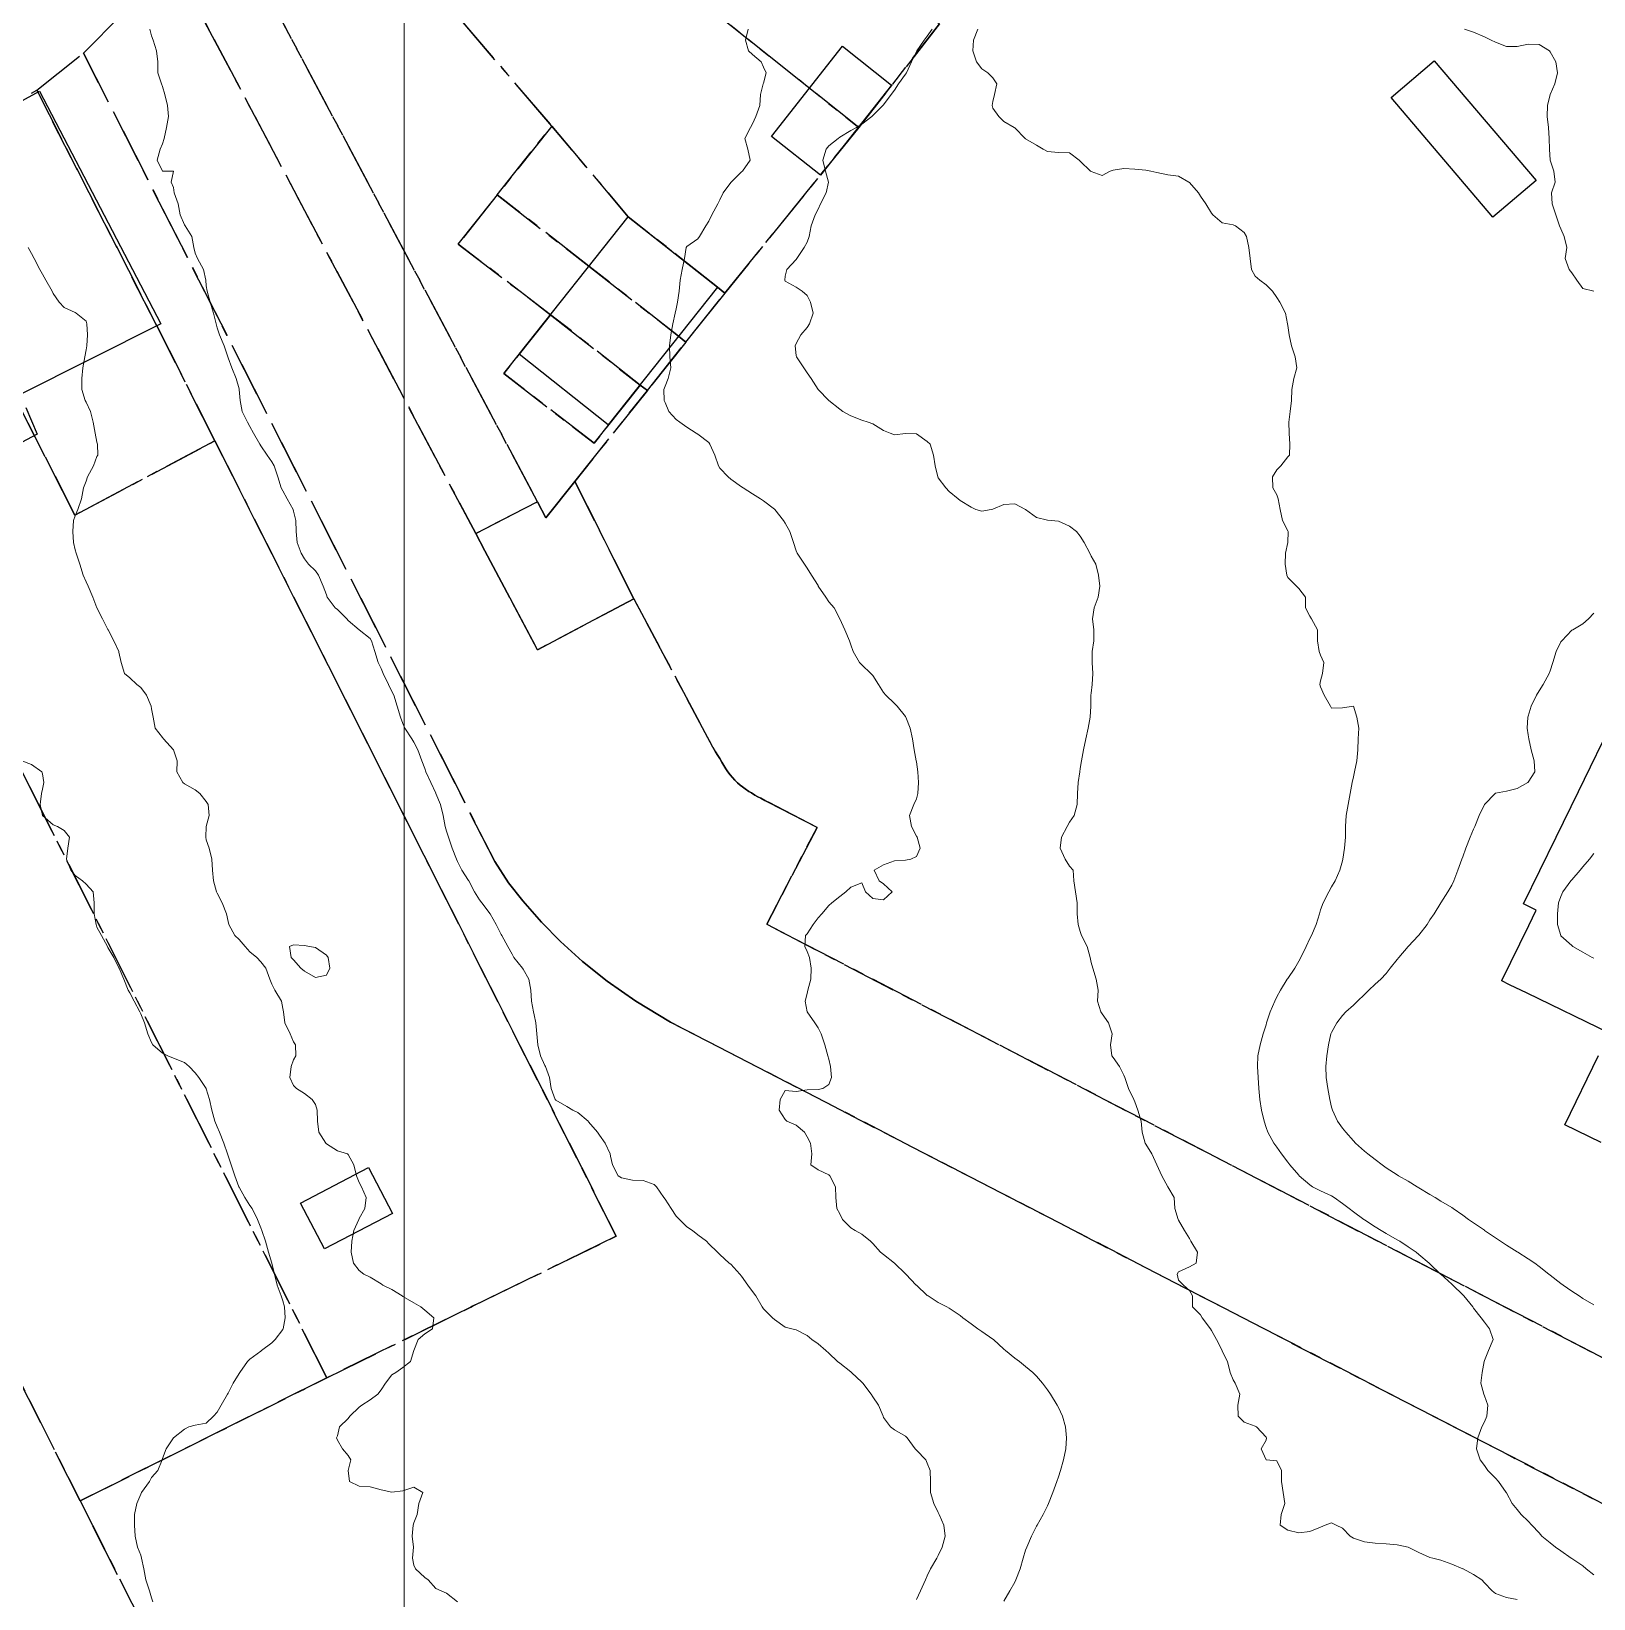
# Model space of a CAD drawing. Header units: centimetres. Extents: x 0 to 642158, y -847 to 649707.
# Drawn here: x 616349.7 to 616421.2, y 621508.9 to 621580.6 of the extents above; entities that cross this region are included whole.
import ezdxf

# ---------------------------------------------------------------- set-up
doc = ezdxf.new("R2010")
doc.units = ezdxf.units.CM
doc.header["$MEASUREMENT"] = 0
doc.linetypes.add('CENTERX2', pattern=[4, 2.5, -0.5, 0.5, -0.5])
doc.layers.add('MEV_grille', color=254, linetype='Continuous', lineweight=9)
doc.layers.add('WAL_topographie 0.5', color=253, linetype='Continuous', lineweight=20)
doc.layers.add('SPW_batiments', color=7, linetype='Continuous')
doc.layers.add('SPW_parcellaire cadastral', color=7, linetype='CENTERX2', lineweight=25, true_color=0xff0542)

# ---------------------------------------------------------------- blocks, each defined once
blk = doc.blocks.new('*U112')
at = {"layer": 'MEV_grille', "transparency": 33554687}
blk.add_lwpolyline([(0, 1825.476), (0, -1825.476)], dxfattribs=at)
blk = doc.blocks.new('*U113')
at = {"layer": 'MEV_grille', "color": 0, "linetype": 'ByBlock', "lineweight": -2, "transparency": 16777216}
blk.add_blockref('*U112', (1000, 0), dxfattribs=at)

msp = doc.modelspace()

# ---------------------------------------------------------------- linework, layer by layer
at = {"layer": 'SPW_batiments'}
for points in [[(616389.112, 621578.181), (616385.863, 621574.064), (616383.612, 621575.831), (616386.862, 621579.964), (616389.112, 621578.181)], [(616413.944, 621579.297), (616418.607, 621573.815), (616416.634, 621572.137), (616411.972, 621577.619), (616413.944, 621579.297)], [(616355.671, 621567.251), (616349.199, 621564.013), (616343.864, 621574.49), (616350.116, 621577.915), (616355.671, 621567.251)], [(616381.146, 621568.931), (616376.147, 621562.63), (616372.064, 621565.863), (616377.063, 621572.163), (616381.146, 621568.931)], [(616349.497, 621563.427), (616350.015, 621562.21)], [(616350.015, 621562.21), (616343.465, 621558.726)], [(616417.396, 621537.001), (616417.035, 621537.177), (616417.042, 621537.193), (616418.273, 621539.717), (616418.613, 621540.416), (616418.463, 621540.489), (616418.039, 621540.695), (616419.528, 621543.75), (616420.548, 621545.841), (616422.217, 621549.264)], [(616421.967, 621534.773), (616418.2, 621536.609), (616417.396, 621537.001)], [(616421.584, 621529.777), (616419.926, 621530.586), (616421.47, 621533.752)], [(616366.269, 621526.529), (616363.169, 621524.912), (616362.068, 621526.995), (616365.168, 621528.629), (616366.269, 621526.529)]]:
    msp.add_lwpolyline(points, dxfattribs=at)
at = {"layer": 'SPW_parcellaire cadastral'}
for points in [[(616364.939, 621594.516), (616368.881, 621599.317), (616371.863, 621596.926), (616378.464, 621591.527), (616391.31, 621580.998), (616387.615, 621576.245), (616374.507, 621586.701), (616367.906, 621592.1), (616364.939, 621594.516)], [(616364.939, 621594.516), (616367.906, 621592.1), (616374.507, 621586.701), (616387.615, 621576.245), (616381.477, 621568.656), (616381.147, 621568.93), (616377.064, 621572.163), (616373.558, 621576.311), (616364.062, 621587.411), (616361.095, 621589.813), (616364.939, 621594.516)], [(616358.375, 621586.473), (616361.095, 621589.813), (616364.062, 621587.411), (616373.558, 621576.311), (616371.069, 621573.168), (616369.284, 621570.9), (616373.511, 621567.677), (616371.363, 621564.978), (616375.507, 621561.788), (616377.602, 621564.455), (616377.939, 621564.201), (616374.614, 621560.041), (616373.289, 621558.38), (616372.903, 621559.107), (616358.375, 621586.473)], [(616358.375, 621586.473), (616372.903, 621559.107), (616370.083, 621557.651), (616356.244, 621583.804), (616358.375, 621586.473)], [(616436.286, 621505.676), (616378.996, 621535.288), (616377.407, 621536.24), (616376.098, 621537.156), (616374.973, 621538.061), (616373.957, 621538.971), (616373.089, 621539.86), (616372.235, 621540.834), (616371.586, 621541.659), (616370.952, 621542.641), (616352.127, 621579.652), (616356.244, 621583.804), (616370.083, 621557.651), (616370.496, 621556.871), (616371.64, 621554.714), (616372.906, 621552.329), (616375.953, 621553.947), (616377.32, 621554.673)], [(616436.637, 621512.152), (616383.4, 621539.765), (616385.703, 621544.204), (616383.469, 621545.362), (616383.316, 621545.44), (616383.136, 621545.535), (616382.999, 621545.604), (616382.861, 621545.678), (616382.702, 621545.778), (616382.575, 621545.852), (616382.411, 621545.964), (616382.284, 621546.059), (616382.189, 621546.128), (616382.062, 621546.244), (616381.946, 621546.366), (616381.829, 621546.493), (616381.729, 621546.609), (616381.623, 621546.752), (616381.528, 621546.884), (616381.438, 621547.032), (616381.342, 621547.191), (616381.247, 621547.35), (616381.163, 621547.488), (616381.062, 621547.667), (616380.934, 621547.872), (616377.32, 621554.673), (616374.614, 621560.041), (616377.939, 621564.201), (616379.695, 621566.42), (616381.477, 621568.656), (616387.615, 621576.245), (616391.31, 621580.998)], [(616406.831, 621420.991), (616406.079, 621420.315), (616381.528, 621452.057), (616382.59, 621452.875), (616351.981, 621513.364), (616363.267, 621518.999), (616369.865, 621522.24), (616369.942, 621522.278), (616376.513, 621525.482), (616358.142, 621561.901), (616355.485, 621567.17), (616349.995, 621577.952), (616352.127, 621579.652), (616370.952, 621542.641), (616371.586, 621541.659), (616372.235, 621540.834), (616373.089, 621539.86), (616373.957, 621538.971), (616374.973, 621538.061), (616376.098, 621537.156), (616377.407, 621536.24), (616378.996, 621535.288), (616436.286, 621505.676)], [(616358.142, 621561.901), (616351.741, 621558.497), (616343.573, 621574.538), (616349.995, 621577.952), (616355.485, 621567.17), (616358.142, 621561.901)], [(616373.558, 621576.311), (616377.064, 621572.163), (616381.147, 621568.93), (616381.477, 621568.656), (616379.695, 621566.42), (616379.359, 621566.699), (616375.26, 621569.893), (616371.069, 621573.168), (616373.558, 621576.311)], [(616363.267, 621518.999), (616349.664, 621546.07), (616345.206, 621555.036), (616342.76, 621560.124), (616337.408, 621571.259), (616343.573, 621574.538), (616351.741, 621558.497), (616358.142, 621561.901), (616376.513, 621525.482), (616369.942, 621522.278), (616369.865, 621522.24), (616363.267, 621518.999)], [(616377.939, 621564.201), (616377.602, 621564.455), (616373.511, 621567.677), (616369.284, 621570.9), (616371.069, 621573.168), (616375.26, 621569.893), (616379.359, 621566.699), (616379.695, 621566.42), (616377.939, 621564.201)], [(616351.981, 621513.364), (616342.472, 621532.24), (616348.076, 621534.726), (616340.608, 621550.02), (616336.468, 621557.786), (616331.163, 621568.142), (616337.408, 621571.259), (616342.76, 621560.124), (616345.206, 621555.036), (616349.664, 621546.07), (616363.267, 621518.999), (616351.981, 621513.364)], [(616373.511, 621567.677), (616377.602, 621564.455), (616375.507, 621561.788), (616371.363, 621564.978), (616373.511, 621567.677)], [(616373.765, 621445.823), (616346.4, 621502.304), (616338.84, 621517.664), (616333.627, 621528.033), (616328.365, 621539.223), (616324.813, 621546.38), (616322.366, 621551.341), (616321.241, 621553.624), (616318.926, 621558.452), (616317.339, 621561.594), (616326.493, 621565.88), (616326.797, 621565.232), (616333.921, 621550.568), (616334.913, 621548.385), (616342.472, 621532.24), (616351.981, 621513.364), (616382.59, 621452.875), (616381.528, 621452.057), (616373.765, 621445.823)], [(616377.32, 621554.673), (616375.953, 621553.947), (616372.906, 621552.329), (616371.64, 621554.714), (616370.496, 621556.871), (616370.083, 621557.651), (616372.903, 621559.107), (616373.289, 621558.38), (616374.614, 621560.041), (616377.32, 621554.673)], [(616377.32, 621554.673), (616380.934, 621547.872), (616381.062, 621547.667), (616381.163, 621547.488), (616381.247, 621547.35), (616381.342, 621547.191), (616381.438, 621547.032), (616381.528, 621546.884), (616381.623, 621546.752), (616381.729, 621546.609), (616381.829, 621546.493), (616381.946, 621546.366), (616382.062, 621546.244), (616382.189, 621546.128), (616382.284, 621546.059), (616382.411, 621545.964), (616382.575, 621545.852), (616382.702, 621545.778), (616382.861, 621545.678), (616382.999, 621545.604), (616383.136, 621545.535), (616383.316, 621545.44), (616383.469, 621545.362), (616385.703, 621544.204), (616383.4, 621539.765), (616436.637, 621512.152)]]:
    msp.add_lwpolyline(points, dxfattribs=at)
at = {"layer": 'WAL_topographie 0.5'}
for points in [[(616355.167, 621580.75), (616355.25, 621580.438), (616355.313, 621580.25), (616355.467, 621579.75), (616355.528, 621579.25), (616355.54, 621578.75), (616355.702, 621578.25), (616355.75, 621578.125), (616355.857, 621577.75), (616355.981, 621577.25), (616356.019, 621576.75), (616355.932, 621576.25), (616355.817, 621575.75), (616355.75, 621575.5), (616355.639, 621575.25), (616355.5, 621574.75), (616355.75, 621574.25), (616356.25, 621574.25), (616356.25, 621574.25), (616356.25, 621574.249), (616356.15, 621573.75), (616356.25, 621573.5), (616356.278, 621573.25), (616356.458, 621572.75), (616356.554, 621572.25), (616356.75, 621571.792), (616356.779, 621571.75), (616357.083, 621571.25), (616357.174, 621570.75), (616357.25, 621570.5), (616357.353, 621570.25), (616357.625, 621569.75), (616357.725, 621569.25), (616357.75, 621569), (616357.793, 621568.75), (616357.936, 621568.25), (616358.087, 621567.75), (616358.206, 621567.25), (616358.25, 621567.073), (616358.35, 621566.75), (616358.563, 621566.25), (616358.733, 621565.75), (616358.75, 621565.694), (616358.926, 621565.25), (616359.125, 621564.75), (616359.25, 621564.275), (616359.259, 621564.25), (616359.309, 621563.75), (616359.4, 621563.25), (616359.633, 621562.75), (616359.75, 621562.556), (616359.919, 621562.25), (616360.205, 621561.75), (616360.25, 621561.675), (616360.533, 621561.25), (616360.75, 621560.933), (616360.854, 621560.75), (616361.033, 621560.25), (616361.185, 621559.75), (616361.25, 621559.609), (616361.453, 621559.25), (616361.733, 621558.75), (616361.75, 621558.687), (616361.846, 621558.25), (616361.863, 621557.75), (616361.914, 621557.25), (616362.096, 621556.75), (616362.25, 621556.5), (616362.428, 621556.25), (616362.75, 621555.948), (616362.892, 621555.75), (616363.096, 621555.25), (616363.25, 621554.85), (616363.286, 621554.75), (616363.657, 621554.25), (616363.75, 621554.171), (616364.181, 621553.75), (616364.25, 621553.682), (616364.75, 621553.25), (616364.75, 621553.25), (616365.25, 621552.843), (616365.316, 621552.75), (616365.464, 621552.25), (616365.624, 621551.75), (616365.75, 621551.477), (616365.85, 621551.25), (616366.091, 621550.75), (616366.25, 621550.417), (616366.33, 621550.25), (616366.484, 621549.75), (616366.633, 621549.25), (616366.75, 621548.953), (616366.836, 621548.75), (616367.155, 621548.25), (616367.25, 621548.105), (616367.43, 621547.75), (616367.613, 621547.25), (616367.75, 621546.903), (616367.805, 621546.75), (616368.024, 621546.25), (616368.25, 621545.769), (616368.258, 621545.75), (616368.47, 621545.25), (616368.585, 621544.75), (616368.68, 621544.25), (616368.75, 621544.024), (616368.832, 621543.75), (616369.007, 621543.25), (616369.197, 621542.75), (616369.25, 621542.638), (616369.454, 621542.25), (616369.75, 621541.776), (616369.768, 621541.75), (616370.029, 621541.25), (616370.25, 621540.88), (616370.357, 621540.75), (616370.742, 621540.25), (616370.75, 621540.237), (616371.011, 621539.75), (616371.25, 621539.303), (616371.278, 621539.25), (616371.553, 621538.75), (616371.75, 621538.4), (616371.832, 621538.25), (616372.221, 621537.75), (616372.25, 621537.717), (616372.514, 621537.25), (616372.611, 621536.75), (616372.638, 621536.25), (616372.724, 621535.75), (616372.75, 621535.625), (616372.83, 621535.25), (616372.877, 621534.75), (616372.924, 621534.25), (616373.05, 621533.75), (616373.25, 621533.301), (616373.275, 621533.25), (616373.46, 621532.75), (616373.538, 621532.25), (616373.717, 621531.75), (616373.75, 621531.706), (616374.25, 621531.429), (616374.523, 621531.25), (616374.75, 621531.145), (616375.225, 621530.75), (616375.25, 621530.728), (616375.652, 621530.25), (616375.75, 621530.104), (616376.004, 621529.75), (616376.231, 621529.25), (616376.25, 621529.155), (616376.348, 621528.75), (616376.608, 621528.25), (616376.75, 621528.151), (616377.25, 621528.056), (616377.75, 621528.036), (616378.25, 621527.853), (616378.358, 621527.75), (616378.698, 621527.25), (616378.75, 621527.177), (616379.034, 621526.75), (616379.25, 621526.409), (616379.407, 621526.25), (616379.75, 621525.915), (616380.004, 621525.75), (616380.25, 621525.553), (616380.641, 621525.25), (616380.75, 621525.141), (616381.141, 621524.75), (616381.25, 621524.652), (616381.687, 621524.25), (616381.75, 621524.203), (616382.169, 621523.75), (616382.25, 621523.652), (616382.541, 621523.25), (616382.75, 621522.948), (616382.899, 621522.75), (616383.187, 621522.25), (616383.25, 621522.158), (616383.667, 621521.75), (616383.75, 621521.668), (616384.25, 621521.313), (616384.55, 621521.25), (616384.75, 621521.203), (616385.25, 621520.936), (616385.472, 621520.75), (616385.75, 621520.55), (616386.107, 621520.25), (616386.25, 621520.132), (616386.64, 621519.75), (616386.75, 621519.676), (616387.25, 621519.279), (616387.281, 621519.25), (616387.75, 621518.802), (616387.806, 621518.75), (616388.186, 621518.25), (616388.25, 621518.128), (616388.519, 621517.75), (616388.722, 621517.25), (616388.75, 621517.179), (616389.071, 621516.75), (616389.25, 621516.625), (616389.75, 621516.331), (616389.823, 621516.25), (616390.2, 621515.75), (616390.25, 621515.691), (616390.678, 621515.25), (616390.75, 621515.094), (616390.878, 621514.75), (616390.891, 621514.25), (616390.902, 621513.75), (616391.046, 621513.25), (616391.25, 621512.841), (616391.298, 621512.75), (616391.511, 621512.25), (616391.565, 621511.75), (616391.431, 621511.25), (616391.25, 621510.868), (616391.183, 621510.75), (616390.901, 621510.25), (616390.75, 621509.94), (616390.672, 621509.75), (616390.439, 621509.25), (616390.25, 621508.85)], [(616382.548, 621580.75), (616382.422, 621580.25), (616382.571, 621579.75), (616382.75, 621579.588), (616383.141, 621579.25), (616383.25, 621579.009), (616383.382, 621578.75), (616383.25, 621578.281), (616383.241, 621578.25), (616383.122, 621577.75), (616383.083, 621577.25), (616382.902, 621576.75), (616382.75, 621576.417), (616382.654, 621576.25), (616382.405, 621575.75), (616382.537, 621575.25), (616382.646, 621574.75), (616382.294, 621574.25), (616382.25, 621574.215), (616381.774, 621573.75), (616381.75, 621573.723), (616381.413, 621573.25), (616381.25, 621572.929), (616381.155, 621572.75), (616380.887, 621572.25), (616380.75, 621571.964), (616380.619, 621571.75), (616380.32, 621571.25), (616380.25, 621571.156), (616379.75, 621570.792), (616379.72, 621570.75), (616379.639, 621570.25), (616379.536, 621569.75), (616379.446, 621569.25), (616379.392, 621568.75), (616379.316, 621568.25), (616379.25, 621567.95), (616379.207, 621567.75), (616379.099, 621567.25), (616379.01, 621566.75), (616378.954, 621566.25), (616378.966, 621565.75), (616379.018, 621565.25), (616378.885, 621564.75), (616378.75, 621564.411), (616378.694, 621564.25), (616378.714, 621563.75), (616378.75, 621563.65), (616378.917, 621563.25), (616379.25, 621562.877), (616379.423, 621562.75), (616379.75, 621562.519), (616380.17, 621562.25), (616380.25, 621562.207), (616380.75, 621561.824), (616380.799, 621561.75), (616381.029, 621561.25), (616381.192, 621560.75), (616381.25, 621560.65), (616381.635, 621560.25), (616381.75, 621560.147), (616382.25, 621559.797), (616382.329, 621559.75), (616382.75, 621559.474), (616383.121, 621559.25), (616383.25, 621559.152), (616383.75, 621558.773), (616383.776, 621558.75), (616384.173, 621558.25), (616384.25, 621558.135), (616384.463, 621557.75), (616384.622, 621557.25), (616384.75, 621556.867), (616384.795, 621556.75), (616385.132, 621556.25), (616385.25, 621556.07), (616385.455, 621555.75), (616385.75, 621555.271), (616385.761, 621555.25), (616386.099, 621554.75), (616386.25, 621554.526), (616386.479, 621554.25), (616386.75, 621553.75), (616386.75, 621553.75), (616386.976, 621553.25), (616387.185, 621552.75), (616387.25, 621552.562), (616387.354, 621552.25), (616387.648, 621551.75), (616387.75, 621551.648), (616388.167, 621551.25), (616388.25, 621551.153), (616388.509, 621550.75), (616388.75, 621550.375), (616388.846, 621550.25), (616389.25, 621549.87), (616389.365, 621549.75), (616389.75, 621549.274), (616389.768, 621549.25), (616389.967, 621548.75), (616390.064, 621548.25), (616390.143, 621547.75), (616390.241, 621547.25), (616390.25, 621547.2), (616390.318, 621546.75), (616390.34, 621546.25), (616390.317, 621545.75), (616390.25, 621545.516), (616390.139, 621545.25), (616389.939, 621544.75), (616390.02, 621544.25), (616390.25, 621543.803), (616390.279, 621543.75), (616390.426, 621543.25), (616390.25, 621542.875), (616390, 621542.75), (616389.75, 621542.708), (616389.25, 621542.67), (616388.75, 621542.489), (616388.313, 621542.25), (616388.544, 621541.75), (616388.75, 621541.625), (616389.139, 621541.25), (616388.75, 621540.888), (616388.25, 621540.95), (616387.917, 621541.25), (616387.75, 621541.659), (616387.25, 621541.464), (616387.013, 621541.25), (616386.75, 621541.042), (616386.382, 621540.75), (616386.25, 621540.631), (616385.917, 621540.25), (616385.75, 621540.06), (616385.518, 621539.75), (616385.25, 621539.333), (616385.175, 621539.25), (616385.15, 621538.75), (616385.25, 621538.523), (616385.357, 621538.25), (616385.441, 621537.75), (616385.412, 621537.25), (616385.288, 621536.75), (616385.25, 621536.6), (616385.153, 621536.25), (616385.25, 621535.75), (616385.25, 621535.75), (616385.604, 621535.25), (616385.75, 621535.031), (616385.895, 621534.75), (616386.062, 621534.25), (616386.204, 621533.75), (616386.25, 621533.583), (616386.313, 621533.25), (616386.359, 621532.75), (616386.25, 621532.432), (616385.964, 621532.25), (616385.75, 621532.198), (616385.25, 621532.189), (616384.75, 621532.104), (616384.25, 621532.15), (616384.021, 621531.75), (616383.964, 621531.25), (616384.25, 621530.821), (616384.327, 621530.75), (616384.75, 621530.564), (616385.128, 621530.25), (616385.25, 621530.028), (616385.403, 621529.75), (616385.462, 621529.25), (616385.417, 621528.75), (616385.75, 621528.519), (616386.25, 621528.292), (616386.288, 621528.25), (616386.55, 621527.75), (616386.568, 621527.25), (616386.607, 621526.75), (616386.75, 621526.512), (616386.875, 621526.25), (616387.25, 621525.866), (616387.45, 621525.75), (616387.75, 621525.571), (616388.147, 621525.25), (616388.25, 621525.15), (616388.609, 621524.75), (616388.75, 621524.654), (616389.25, 621524.25), (616389.25, 621524.25), (616389.75, 621523.76), (616389.759, 621523.75), (616390.242, 621523.25), (616390.25, 621523.241), (616390.75, 621522.773), (616390.781, 621522.75), (616391.25, 621522.454), (616391.647, 621522.25), (616391.75, 621522.191), (616392.25, 621521.847), (616392.375, 621521.75), (616392.75, 621521.466), (616393.064, 621521.25), (616393.25, 621521.12), (616393.75, 621520.778), (616393.781, 621520.75), (616394.25, 621520.315), (616394.324, 621520.25), (616394.75, 621519.908), (616394.964, 621519.75), (616395.25, 621519.518), (616395.586, 621519.25), (616395.75, 621519.083), (616396.023, 621518.75), (616396.25, 621518.456), (616396.38, 621518.25), (616396.69, 621517.75), (616396.75, 621517.636), (616396.937, 621517.25), (616397.078, 621516.75), (616397.115, 621516.25), (616397.082, 621515.75), (616396.976, 621515.25), (616396.84, 621514.75), (616396.75, 621514.471), (616396.683, 621514.25), (616396.492, 621513.75), (616396.299, 621513.25), (616396.25, 621513.143), (616396.048, 621512.75), (616395.771, 621512.25), (616395.75, 621512.21), (616395.517, 621511.75), (616395.297, 621511.25), (616395.25, 621511.113), (616395.129, 621510.75), (616394.995, 621510.25), (616394.803, 621509.75), (616394.75, 621509.647), (616394.532, 621509.25), (616394.25, 621508.781)], [(616390.976, 621580.75), (616390.75, 621580.43), (616390.602, 621580.25), (616390.263, 621579.75), (616390.25, 621579.719), (616390.029, 621579.25), (616389.795, 621578.75), (616389.75, 621578.682), (616389.433, 621578.25), (616389.25, 621577.95), (616389.098, 621577.75), (616388.75, 621577.288), (616388.714, 621577.25), (616388.25, 621576.797), (616388.206, 621576.75), (616387.75, 621576.398), (616387.51, 621576.25), (616387.25, 621576.105), (616386.75, 621575.809), (616386.664, 621575.75), (616386.25, 621575.404), (616386.116, 621575.25), (616385.97, 621574.75), (616386.088, 621574.25), (616386.223, 621573.75), (616386.116, 621573.25), (616385.854, 621572.75), (616385.75, 621572.509), (616385.617, 621572.25), (616385.437, 621571.75), (616385.348, 621571.25), (616385.25, 621571), (616385.12, 621570.75), (616384.779, 621570.25), (616384.75, 621570.208), (616384.316, 621569.75), (616384.25, 621569.438), (616384.227, 621569.25), (616384.25, 621569.208), (616384.75, 621568.942), (616385.018, 621568.75), (616385.25, 621568.547), (616385.396, 621568.25), (616385.521, 621567.75), (616385.362, 621567.25), (616385.25, 621567.09), (616384.964, 621566.75), (616384.75, 621566.363), (616384.709, 621566.25), (616384.75, 621565.812), (616384.761, 621565.75), (616385.099, 621565.25), (616385.25, 621565.018), (616385.437, 621564.75), (616385.75, 621564.25), (616385.75, 621564.25), (616386.237, 621563.75), (616386.25, 621563.74), (616386.75, 621563.346), (616386.882, 621563.25), (616387.25, 621563.042), (616387.75, 621562.847), (616388.05, 621562.75), (616388.25, 621562.673), (616388.75, 621562.378), (616389.055, 621562.25), (616389.25, 621562.181), (616389.75, 621562.229), (616390.25, 621562.221), (616390.75, 621561.875), (616390.875, 621561.75), (616391.033, 621561.25), (616391.105, 621560.75), (616391.226, 621560.25), (616391.25, 621560.21), (616391.599, 621559.75), (616391.75, 621559.583), (616392.167, 621559.25), (616392.25, 621559.163), (616392.75, 621558.868), (616392.972, 621558.75), (616393.25, 621558.676), (616393.667, 621558.75), (616393.75, 621558.771), (616394.25, 621558.991), (616394.75, 621559.009), (616395.25, 621558.75), (616395.25, 621558.75), (616395.75, 621558.388), (616396.25, 621558.266), (616396.417, 621558.25), (616396.75, 621558.22), (616397.25, 621558), (616397.57, 621557.75), (616397.75, 621557.536), (616397.926, 621557.25), (616398.185, 621556.75), (616398.25, 621556.625), (616398.464, 621556.25), (616398.578, 621555.75), (616398.643, 621555.25), (616398.568, 621554.75), (616398.393, 621554.25), (616398.309, 621553.75), (616398.375, 621553.25), (616398.363, 621552.75), (616398.3, 621552.25), (616398.294, 621551.75), (616398.321, 621551.25), (616398.289, 621550.75), (616398.25, 621550.35), (616398.24, 621550.25), (616398.23, 621549.75), (616398.195, 621549.25), (616398.108, 621548.75), (616398.003, 621548.25), (616397.901, 621547.75), (616397.806, 621547.25), (616397.75, 621546.9), (616397.73, 621546.75), (616397.66, 621546.25), (616397.618, 621545.75), (616397.6, 621545.25), (616397.463, 621544.75), (616397.25, 621544.442), (616397.155, 621544.25), (616396.884, 621543.75), (616396.827, 621543.25), (616397.053, 621542.75), (616397.25, 621542.426), (616397.426, 621542.25), (616397.455, 621541.75), (616397.534, 621541.25), (616397.607, 621540.75), (616397.615, 621540.25), (616397.655, 621539.75), (616397.75, 621539.442), (616397.813, 621539.25), (616398.062, 621538.75), (616398.209, 621538.25), (616398.25, 621538.023), (616398.318, 621537.75), (616398.474, 621537.25), (616398.562, 621536.75), (616398.54, 621536.25), (616398.683, 621535.75), (616398.75, 621535.663), (616399.038, 621535.25), (616399.212, 621534.75), (616399.136, 621534.25), (616399.187, 621533.75), (616399.25, 621533.667), (616399.544, 621533.25), (616399.75, 621532.861), (616399.794, 621532.75), (616399.957, 621532.25), (616400.2, 621531.75), (616400.25, 621531.639), (616400.39, 621531.25), (616400.538, 621530.75), (616400.589, 621530.25), (616400.726, 621529.75), (616400.75, 621529.704), (616401.028, 621529.25), (616401.25, 621528.75), (616401.25, 621528.75), (616401.475, 621528.25), (616401.75, 621527.75), (616401.75, 621527.75), (616402.054, 621527.25), (616402.083, 621526.75), (616402.224, 621526.25), (616402.25, 621526.214), (616402.521, 621525.75), (616402.75, 621525.383), (616402.815, 621525.25), (616403.107, 621524.75), (616403.058, 621524.25), (616402.75, 621524.076), (616402.25, 621523.85), (616402.189, 621523.75), (616402.25, 621523.472), (616402.472, 621523.25), (616402.75, 621523), (616402.889, 621522.75), (616402.89, 621522.25), (616403.25, 621521.89), (616403.335, 621521.75), (616403.703, 621521.25), (616403.75, 621521.167), (616403.983, 621520.75), (616404.237, 621520.25), (616404.25, 621520.221), (616404.485, 621519.75), (616404.605, 621519.25), (616404.75, 621518.904), (616404.837, 621518.75), (616405.054, 621518.25), (616404.962, 621517.75), (616404.977, 621517.25), (616405.25, 621516.977), (616405.75, 621516.79), (616405.813, 621516.75), (616406.25, 621516.283), (616406.279, 621516.25), (616406.25, 621516.15), (616406.028, 621515.75), (616406.25, 621515.25), (616406.251, 621515.25), (616406.75, 621515.204), (616406.958, 621514.75), (616406.96, 621514.25), (616407.036, 621513.75), (616407.118, 621513.25), (616406.938, 621512.75), (616406.893, 621512.25), (616407.25, 621512.023), (616407.75, 621511.9), (616408.25, 621511.958), (616408.75, 621512.159), (616408.95, 621512.25), (616409.25, 621512.365), (616409.464, 621512.25), (616409.75, 621512.117), (616410.094, 621511.75), (616410.25, 621511.664), (616410.75, 621511.494), (616411.25, 621511.433), (616411.75, 621511.394), (616412.25, 621511.348), (616412.75, 621511.25), (616412.75, 621511.25), (616413.25, 621511), (616413.75, 621510.78), (616413.883, 621510.75), (616414.25, 621510.654), (616414.75, 621510.476), (616415.25, 621510.258), (616415.273, 621510.25), (616415.75, 621510), (616416.125, 621509.75), (616416.25, 621509.62), (616416.595, 621509.25), (616416.75, 621509.132), (616417.25, 621508.95), (616417.75, 621508.846)], [(616393.062, 621580.75), (616392.863, 621580.25), (616392.836, 621579.75), (616393.008, 621579.25), (616393.25, 621578.936), (616393.514, 621578.75), (616393.75, 621578.526), (616393.925, 621578.25), (616393.827, 621577.75), (616393.75, 621577.442), (616393.715, 621577.25), (616393.75, 621577.125), (616394.018, 621576.75), (616394.25, 621576.518), (616394.719, 621576.25), (616394.75, 621576.226), (616395.226, 621575.75), (616395.25, 621575.729), (616395.75, 621575.432), (616396.058, 621575.25), (616396.25, 621575.146), (616396.75, 621575.096), (616397.25, 621575.083), (616397.694, 621574.75), (616397.75, 621574.7), (616398.224, 621574.25), (616398.25, 621574.228), (616398.75, 621574.05), (616399.113, 621574.25), (616399.25, 621574.297), (616399.75, 621574.372), (616400.25, 621574.337), (616400.75, 621574.3), (616400.977, 621574.25), (616401.25, 621574.18), (616401.75, 621574.083), (616402.25, 621574.016), (616402.722, 621573.75), (616402.75, 621573.729), (616403.161, 621573.25), (616403.25, 621573.103), (616403.49, 621572.75), (616403.75, 621572.317), (616403.813, 621572.25), (616404.25, 621571.882), (616404.75, 621571.792), (616404.85, 621571.75), (616405.25, 621571.442), (616405.364, 621571.25), (616405.462, 621570.75), (616405.521, 621570.25), (616405.583, 621569.75), (616405.75, 621569.434), (616405.969, 621569.25), (616406.25, 621569.046), (616406.546, 621568.75), (616406.75, 621568.469), (616406.885, 621568.25), (616407.137, 621567.75), (616407.237, 621567.25), (616407.25, 621567.179), (616407.317, 621566.75), (616407.417, 621566.25), (616407.587, 621565.75), (616407.656, 621565.25), (616407.529, 621564.75), (616407.435, 621564.25), (616407.42, 621563.75), (616407.352, 621563.25), (616407.297, 621562.75), (616407.307, 621562.25), (616407.345, 621561.75), (616407.326, 621561.25), (616407.25, 621561.161), (616406.921, 621560.75), (616406.75, 621560.579), (616406.545, 621560.25), (616406.56, 621559.75), (616406.75, 621559.422), (616406.806, 621559.25), (616406.899, 621558.75), (616407.006, 621558.25), (616407.25, 621557.773), (616407.262, 621557.75), (616407.25, 621557.25), (616407.25, 621557.25), (616407.148, 621556.75), (616407.131, 621556.25), (616407.203, 621555.75), (616407.25, 621555.643), (616407.643, 621555.25), (616407.75, 621555.143), (616408.055, 621554.75), (616408.05, 621554.25), (616408.25, 621553.875), (616408.33, 621553.75), (616408.603, 621553.25), (616408.609, 621552.75), (616408.68, 621552.25), (616408.75, 621552.083), (616408.889, 621551.75), (616408.838, 621551.25), (616408.75, 621550.917), (616408.713, 621550.75), (616408.75, 621550.643), (616408.907, 621550.25), (616409.202, 621549.75), (616409.25, 621549.656), (616409.75, 621549.679), (616410.25, 621549.75), (616410.25, 621549.75), (616410.25, 621549.75), (616410.41, 621549.25), (616410.5, 621548.75), (616410.471, 621548.25), (616410.452, 621547.75), (616410.404, 621547.25), (616410.305, 621546.75), (616410.25, 621546.519), (616410.191, 621546.25), (616410.098, 621545.75), (616410.008, 621545.25), (616409.919, 621544.75), (616409.885, 621544.25), (616409.881, 621543.75), (616409.849, 621543.25), (616409.768, 621542.75), (616409.75, 621542.678), (616409.632, 621542.25), (616409.41, 621541.75), (616409.25, 621541.483), (616409.122, 621541.25), (616408.873, 621540.75), (616408.75, 621540.423), (616408.698, 621540.25), (616408.55, 621539.75), (616408.328, 621539.25), (616408.25, 621539.109), (616408.091, 621538.75), (616407.842, 621538.25), (616407.75, 621538.083), (616407.564, 621537.75), (616407.25, 621537.289), (616407.224, 621537.25), (616406.918, 621536.75), (616406.75, 621536.447), (616406.648, 621536.25), (616406.444, 621535.75), (616406.276, 621535.25), (616406.25, 621535.165), (616406.122, 621534.75), (616405.986, 621534.25), (616405.881, 621533.75), (616405.855, 621533.25), (616405.892, 621532.75), (616405.924, 621532.25), (616405.961, 621531.75), (616406.04, 621531.25), (616406.159, 621530.75), (616406.25, 621530.463), (616406.326, 621530.25), (616406.611, 621529.75), (616406.75, 621529.567), (616406.963, 621529.25), (616407.25, 621528.874), (616407.341, 621528.75), (616407.75, 621528.273), (616407.77, 621528.25), (616408.25, 621527.832), (616408.378, 621527.75), (616408.75, 621527.567), (616409.25, 621527.331), (616409.375, 621527.25), (616409.75, 621526.987), (616410.062, 621526.75), (616410.25, 621526.606), (616410.728, 621526.25), (616410.75, 621526.234), (616411.25, 621525.921), (616411.523, 621525.75), (616411.75, 621525.615), (616412.25, 621525.323), (616412.374, 621525.25), (616412.75, 621525), (616413.126, 621524.75), (616413.25, 621524.653), (616413.718, 621524.25), (616413.75, 621524.217), (616414.24, 621523.75), (616414.25, 621523.739), (616414.75, 621523.295), (616414.801, 621523.25), (616415.25, 621522.795), (616415.298, 621522.75), (616415.714, 621522.25), (616415.75, 621522.189), (616416.096, 621521.75), (616416.25, 621521.545), (616416.471, 621521.25), (616416.647, 621520.75), (616416.43, 621520.25), (616416.25, 621519.8), (616416.232, 621519.75), (616416.144, 621519.25), (616416.088, 621518.75), (616416.222, 621518.25), (616416.25, 621518.173), (616416.395, 621517.75), (616416.359, 621517.25), (616416.25, 621516.981), (616416.13, 621516.75), (616415.946, 621516.25), (616415.883, 621515.75), (616416.056, 621515.25), (616416.25, 621514.981), (616416.408, 621514.75), (616416.75, 621514.408), (616416.893, 621514.25), (616417.24, 621513.75), (616417.25, 621513.733), (616417.509, 621513.25), (616417.75, 621512.979), (616417.93, 621512.75), (616418.25, 621512.44), (616418.419, 621512.25), (616418.75, 621511.899), (616418.87, 621511.75), (616419.25, 621511.441), (616419.491, 621511.25), (616419.75, 621511.078), (616420.215, 621510.75), (616420.25, 621510.728), (616420.75, 621510.385), (616420.906, 621510.25), (616421.25, 621509.987)], [(616415.337, 621580.75), (616415.75, 621580.608), (616416.25, 621580.391), (616416.553, 621580.25), (616416.75, 621580.148), (616417.25, 621579.959), (616417.75, 621579.95), (616418.25, 621580.062), (616418.75, 621580.05), (616419.227, 621579.75), (616419.25, 621579.714), (616419.51, 621579.25), (616419.583, 621578.75), (616419.472, 621578.25), (616419.25, 621577.75), (616419.25, 621577.75), (616419.135, 621577.25), (616419.122, 621576.75), (616419.18, 621576.25), (616419.206, 621575.75), (616419.231, 621575.25), (616419.25, 621574.751), (616419.25, 621574.75), (616419.426, 621574.25), (616419.487, 621573.75), (616419.309, 621573.25), (616419.341, 621572.75), (616419.509, 621572.25), (616419.679, 621571.75), (616419.75, 621571.6), (616419.902, 621571.25), (616420.012, 621570.75), (616419.944, 621570.25), (616420.118, 621569.75), (616420.25, 621569.594), (616420.479, 621569.25), (616420.75, 621568.868), (616421.25, 621568.75)], [(616349.599, 621570.75), (616349.75, 621570.474), (616349.868, 621570.25), (616350.132, 621569.75), (616350.25, 621569.533), (616350.413, 621569.25), (616350.693, 621568.75), (616350.75, 621568.643), (616351.025, 621568.25), (616351.25, 621568.007), (616351.75, 621567.775), (616351.803, 621567.75), (616352.25, 621567.38), (616352.289, 621567.25), (616352.32, 621566.75), (616352.28, 621566.25), (616352.25, 621566.066), (616352.194, 621565.75), (616352.107, 621565.25), (616352.052, 621564.75), (616352.059, 621564.25), (616352.215, 621563.75), (616352.25, 621563.673), (616352.446, 621563.25), (616352.569, 621562.75), (616352.665, 621562.25), (616352.75, 621561.833), (616352.768, 621561.75), (616352.782, 621561.25), (616352.75, 621561.183), (616352.597, 621560.75), (616352.322, 621560.25), (616352.25, 621560.061), (616352.138, 621559.75), (616352.048, 621559.25), (616351.87, 621558.75), (616351.75, 621558.467), (616351.679, 621558.25), (616351.637, 621557.75), (616351.671, 621557.25), (616351.75, 621556.909), (616351.802, 621556.75), (616351.96, 621556.25), (616352.117, 621555.75), (616352.25, 621555.438), (616352.344, 621555.25), (616352.563, 621554.75), (616352.75, 621554.25), (616352.75, 621554.25), (616353.004, 621553.75), (616353.25, 621553.264), (616353.258, 621553.25), (616353.517, 621552.75), (616353.742, 621552.25), (616353.75, 621552.219), (616353.862, 621551.75), (616354.013, 621551.25), (616354.25, 621551.057), (616354.576, 621550.75), (616354.75, 621550.603), (616355.012, 621550.25), (616355.233, 621549.75), (616355.25, 621549.625), (616355.328, 621549.25), (616355.417, 621548.75), (616355.75, 621548.313), (616355.796, 621548.25), (616356.25, 621547.75), (616356.25, 621547.75), (616356.423, 621547.25), (616356.401, 621546.75), (616356.677, 621546.25), (616356.75, 621546.201), (616357.25, 621545.917), (616357.462, 621545.75), (616357.75, 621545.394), (616357.843, 621545.25), (616357.879, 621544.75), (616357.75, 621544.25), (616357.75, 621544.25), (616357.728, 621543.75), (616357.75, 621543.625), (616357.886, 621543.25), (616358, 621542.75), (616358.037, 621542.25), (616358.083, 621541.75), (616358.222, 621541.25), (616358.25, 621541.187), (616358.483, 621540.75), (616358.681, 621540.25), (616358.75, 621539.9), (616358.783, 621539.75), (616359.065, 621539.25), (616359.25, 621539.065), (616359.534, 621538.75), (616359.75, 621538.511), (616360.066, 621538.25), (616360.25, 621538.044), (616360.477, 621537.75), (616360.657, 621537.25), (616360.75, 621537.023), (616360.896, 621536.75), (616361.192, 621536.25), (616361.25, 621535.917), (616361.285, 621535.75), (616361.35, 621535.25), (616361.593, 621534.75), (616361.75, 621534.386), (616361.838, 621534.25), (616361.855, 621533.75), (616361.75, 621533.554), (616361.642, 621533.25), (616361.577, 621532.75), (616361.75, 621532.385), (616361.878, 621532.25), (616362.25, 621532.012), (616362.598, 621531.75), (616362.75, 621531.509), (616362.831, 621531.25), (616362.846, 621530.75), (616362.908, 621530.25), (616363.218, 621529.75), (616363.25, 621529.715), (616363.75, 621529.397), (616364.217, 621529.25), (616364.25, 621529.224), (616364.511, 621528.75), (616364.619, 621528.25), (616364.75, 621527.942), (616364.85, 621527.75), (616365.067, 621527.25), (616365.012, 621526.75), (616364.75, 621526.292), (616364.727, 621526.25), (616364.5, 621525.75), (616364.417, 621525.25), (616364.384, 621524.75), (616364.49, 621524.25), (616364.75, 621523.921), (616364.962, 621523.75), (616365.25, 621523.608), (616365.75, 621523.31), (616365.838, 621523.25), (616366.25, 621523.038), (616366.713, 621522.75), (616366.75, 621522.727), (616367.25, 621522.44), (616367.564, 621522.25), (616367.75, 621522.091), (616368.162, 621521.75), (616368.104, 621521.25), (616367.75, 621521.014), (616367.444, 621520.75), (616367.25, 621520.25), (616367.25, 621520.25), (616367.095, 621519.75), (616366.75, 621519.471), (616366.431, 621519.25), (616366.25, 621519.143), (616365.954, 621518.75), (616365.75, 621518.45), (616365.603, 621518.25), (616365.25, 621517.993), (616364.877, 621517.75), (616364.75, 621517.652), (616364.328, 621517.25), (616364.25, 621517.14), (616363.853, 621516.75), (616363.75, 621516.35), (616363.715, 621516.25), (616363.75, 621516.143), (616363.989, 621515.75), (616364.25, 621515.45), (616364.368, 621515.25), (616364.25, 621514.75), (616364.313, 621514.25), (616364.75, 621514.038), (616365.25, 621514.008), (616365.75, 621513.871), (616366.25, 621513.766), (616366.75, 621513.822), (616367.25, 621514), (616367.667, 621513.75), (616367.483, 621513.25), (616367.402, 621512.75), (616367.25, 621512.361), (616367.213, 621512.25), (616367.179, 621511.75), (616367.233, 621511.25), (616367.187, 621510.75), (616367.25, 621510.417), (616367.327, 621510.25), (616367.75, 621509.857), (616367.9, 621509.75), (616368.25, 621509.361), (616368.5, 621509.25), (616368.75, 621509.139), (616369.25, 621508.75)], [(616421.25, 621554.007), (616421.013, 621553.75), (616420.75, 621553.517), (616420.288, 621553.25), (616420.25, 621553.225), (616419.787, 621552.75), (616419.75, 621552.696), (616419.535, 621552.25), (616419.381, 621551.75), (616419.25, 621551.369), (616419.208, 621551.25), (616418.939, 621550.75), (616418.75, 621550.447), (616418.631, 621550.25), (616418.382, 621549.75), (616418.25, 621549.298), (616418.236, 621549.25), (616418.199, 621548.75), (616418.25, 621548.442), (616418.275, 621548.25), (616418.392, 621547.75), (616418.518, 621547.25), (616418.548, 621546.75), (616418.25, 621546.267), (616418.236, 621546.25), (616417.75, 621545.976), (616417.25, 621545.861), (616416.75, 621545.764), (616416.73, 621545.75), (616416.25, 621545.25), (616416.25, 621545.25), (616416.01, 621544.75), (616415.805, 621544.25), (616415.75, 621544.125), (616415.599, 621543.75), (616415.395, 621543.25), (616415.25, 621542.861), (616415.207, 621542.75), (616415.029, 621542.25), (616414.845, 621541.75), (616414.75, 621541.559), (616414.575, 621541.25), (616414.256, 621540.75), (616414.25, 621540.741), (616413.945, 621540.25), (616413.75, 621539.967), (616413.621, 621539.75), (616413.25, 621539.275), (616413.23, 621539.25), (616412.75, 621538.75), (616412.75, 621538.75), (616412.324, 621538.25), (616412.25, 621538.15), (616411.938, 621537.75), (616411.75, 621537.51), (616411.5, 621537.25), (616411.25, 621537.023), (616410.949, 621536.75), (616410.75, 621536.549), (616410.439, 621536.25), (616410.25, 621536.066), (616409.897, 621535.75), (616409.75, 621535.589), (616409.491, 621535.25), (616409.25, 621534.817), (616409.224, 621534.75), (616409.111, 621534.25), (616409.03, 621533.75), (616408.989, 621533.25), (616409.004, 621532.75), (616409.072, 621532.25), (616409.165, 621531.75), (616409.25, 621531.393), (616409.289, 621531.25), (616409.523, 621530.75), (616409.75, 621530.433), (616409.898, 621530.25), (616410.25, 621529.853), (616410.342, 621529.75), (616410.75, 621529.376), (616410.904, 621529.25), (616411.25, 621528.998), (616411.562, 621528.75), (616411.75, 621528.616), (616412.25, 621528.287), (616412.314, 621528.25), (616412.75, 621528), (616413.173, 621527.75), (616413.25, 621527.705), (616413.75, 621527.4), (616413.996, 621527.25), (616414.25, 621527.095), (616414.75, 621526.797), (616414.818, 621526.75), (616415.25, 621526.453), (616415.514, 621526.25), (616415.75, 621526.097), (616416.25, 621525.755), (616416.256, 621525.75), (616416.75, 621525.417), (616416.98, 621525.25), (616417.25, 621525.078), (616417.75, 621524.762), (616417.769, 621524.75), (616418.25, 621524.45), (616418.551, 621524.25), (616418.75, 621524.096), (616419.19, 621523.75), (616419.25, 621523.703), (616419.75, 621523.322), (616419.851, 621523.25), (616420.25, 621522.966), (616420.574, 621522.75), (616420.75, 621522.639), (616421.25, 621522.336)], [(616349.31, 621547.25), (616349.75, 621547.086), (616350.222, 621546.75), (616350.25, 621546.659), (616350.311, 621546.25), (616350.25, 621545.955), (616350.215, 621545.75), (616350.149, 621545.25), (616350.25, 621544.75), (616350.25, 621544.75), (616350.75, 621544.326), (616350.941, 621544.25), (616351.25, 621544.059), (616351.495, 621543.75), (616351.413, 621543.25), (616351.359, 621542.75), (616351.553, 621542.25), (616351.75, 621542), (616352.092, 621541.75), (616352.25, 621541.597), (616352.568, 621541.25), (616352.627, 621540.75), (616352.614, 621540.25), (616352.706, 621539.75), (616352.75, 621539.636), (616352.951, 621539.25), (616353.224, 621538.75), (616353.25, 621538.709), (616353.523, 621538.25), (616353.75, 621537.772), (616353.76, 621537.75), (616353.978, 621537.25), (616354.181, 621536.75), (616354.25, 621536.629), (616354.457, 621536.25), (616354.712, 621535.75), (616354.75, 621535.661), (616354.926, 621535.25), (616355.081, 621534.75), (616355.25, 621534.347), (616355.306, 621534.25), (616355.75, 621533.861), (616355.997, 621533.75), (616356.25, 621533.633), (616356.75, 621533.44), (616356.975, 621533.25), (616357.25, 621532.964), (616357.408, 621532.75), (616357.743, 621532.25), (616357.75, 621532.227), (616357.891, 621531.75), (616357.998, 621531.25), (616358.137, 621530.75), (616358.25, 621530.491), (616358.351, 621530.25), (616358.562, 621529.75), (616358.723, 621529.25), (616358.75, 621529.163), (616358.884, 621528.75), (616359.051, 621528.25), (616359.24, 621527.75), (616359.25, 621527.725), (616359.519, 621527.25), (616359.75, 621526.884), (616359.852, 621526.75), (616360.099, 621526.25), (616360.25, 621525.868), (616360.293, 621525.75), (616360.456, 621525.25), (616360.606, 621524.75), (616360.75, 621524.25), (616360.75, 621524.25), (616360.872, 621523.75), (616360.995, 621523.25), (616361.177, 621522.75), (616361.25, 621522.528), (616361.335, 621522.25), (616361.368, 621521.75), (616361.269, 621521.25), (616361.25, 621521.21), (616360.907, 621520.75), (616360.75, 621520.606), (616360.286, 621520.25), (616360.25, 621520.223), (616359.75, 621519.853), (616359.633, 621519.75), (616359.285, 621519.25), (616359.25, 621519.193), (616358.979, 621518.75), (616358.75, 621518.304), (616358.717, 621518.25), (616358.431, 621517.75), (616358.25, 621517.422), (616358.088, 621517.25), (616357.75, 621516.931), (616357.25, 621516.829), (616356.95, 621516.75), (616356.75, 621516.65), (616356.25, 621516.25), (616356.25, 621516.25), (616355.917, 621515.75), (616355.75, 621515.306), (616355.74, 621515.25), (616355.527, 621514.75), (616355.25, 621514.44), (616355.149, 621514.25), (616354.793, 621513.75), (616354.75, 621513.677), (616354.569, 621513.25), (616354.466, 621512.75), (616354.464, 621512.25), (616354.5, 621511.75), (616354.601, 621511.25), (616354.75, 621510.882), (616354.791, 621510.75), (616354.891, 621510.25), (616354.987, 621509.75), (616355.152, 621509.25), (616355.25, 621508.933), (616355.303, 621508.75)], [(616421.25, 621543.002), (616421.047, 621542.75), (616420.75, 621542.398), (616420.625, 621542.25), (616420.25, 621541.806), (616420.203, 621541.75), (616419.841, 621541.25), (616419.75, 621541.036), (616419.636, 621540.75), (616419.583, 621540.25), (616419.583, 621539.75), (616419.736, 621539.25), (616419.75, 621539.237), (616420.25, 621538.79), (616420.293, 621538.75), (616420.75, 621538.489), (616421.181, 621538.25), (616421.25, 621538.213)], [(616363.399, 621537.75), (616363.25, 621537.435), (616362.75, 621537.329), (616362.25, 621537.622), (616362.083, 621537.75), (616361.75, 621538.143), (616361.643, 621538.25), (616361.566, 621538.75), (616361.75, 621538.823), (616362.25, 621538.788), (616362.472, 621538.75), (616362.75, 621538.699), (616363.25, 621538.352), (616363.335, 621538.25), (616363.399, 621537.75)]]:
    msp.add_lwpolyline(points, dxfattribs=at)

# ---------------------------------------------------------------- block references
at = {"layer": 'MEV_grille', "transparency": 33554687}
msp.add_blockref('*U113', (615366.814, 620593.644), dxfattribs=at)

doc.saveas('drawing.dxf')
